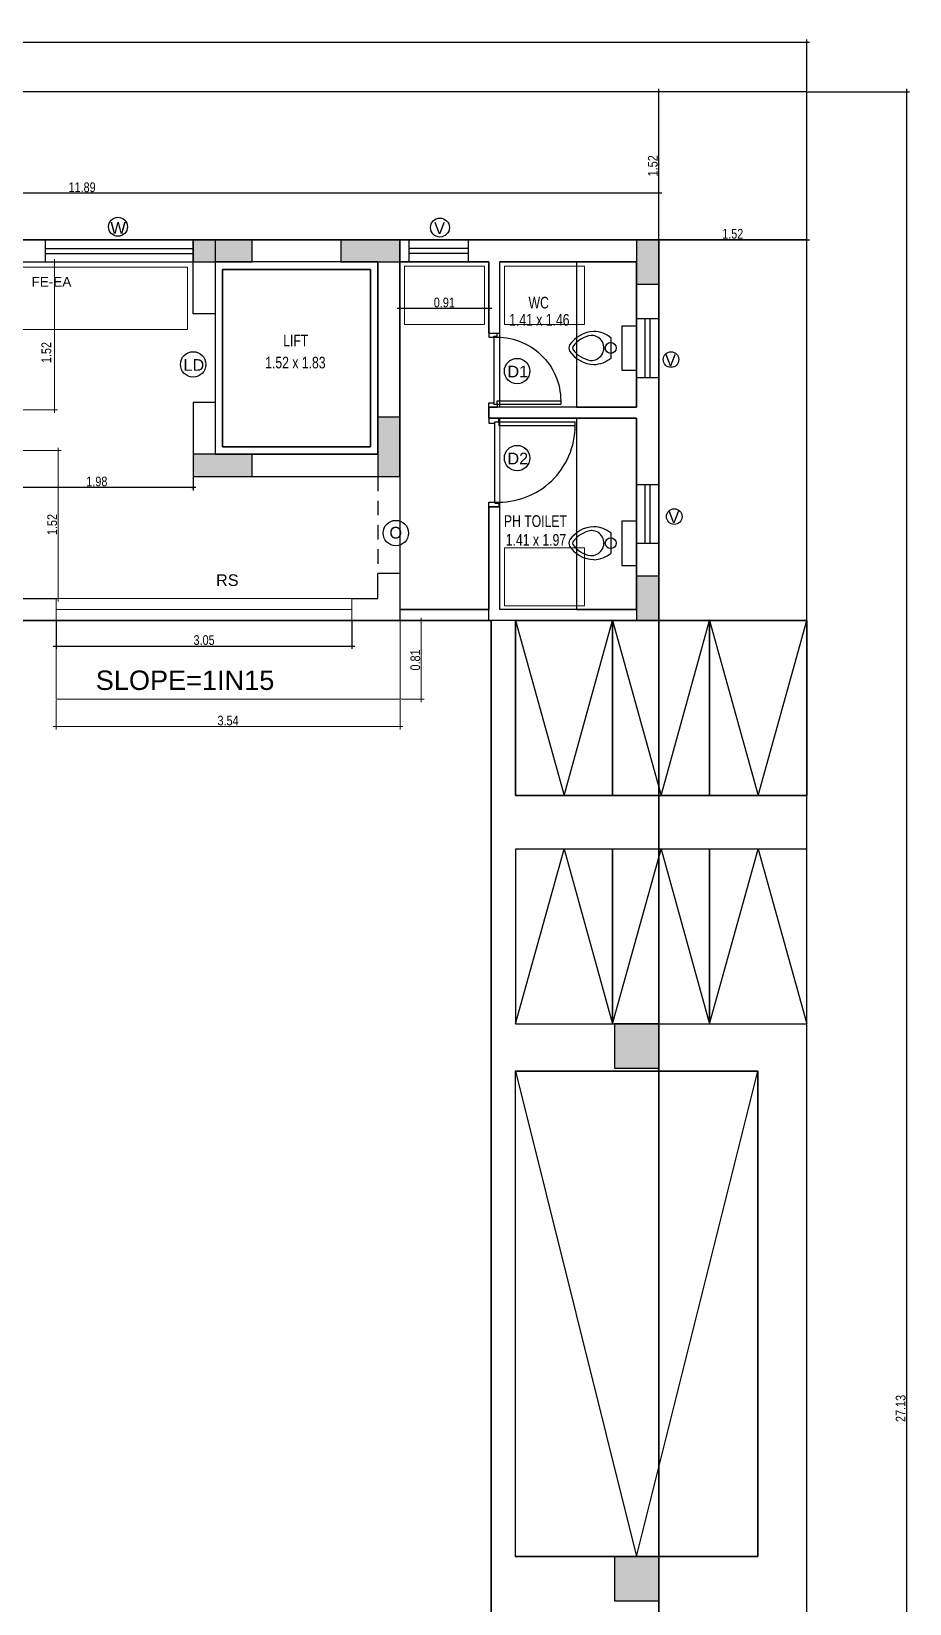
# Model space of a CAD drawing. Header units: metres. Extents: x 13627 to 13863, y 9458 to 9526.
# Drawn here: x 13811.36 to 13820.41, y 9484.08 to 9500.27 of the extents above; entities that cross this region are included whole.
import ezdxf
from ezdxf.enums import TextEntityAlignment as Align

# ---------------------------------------------------------------- set-up
doc = ezdxf.new("R2010")
doc.units = ezdxf.units.M
doc.header["$LTSCALE"] = 150
doc.header["$PDMODE"] = 35
doc.linetypes.add('DASHDOT', pattern=[1, 0.5, -0.25, 0, -0.25])
doc.linetypes.add('HIDDEN', pattern=[0.375, 0.25, -0.125])
doc.layers.get('0').update_dxf_attribs({"linetype": 'CONTINUOUS'})
doc.layers.get('DEFPOINTS').update_dxf_attribs({"color": 1, "linetype": 'CONTINUOUS'})
for name, color, linetype, lineweight in [('AR_WALL', 7, 'CONTINUOUS', 40), ('BLK_1_DA_RAMP_1', 1, 'CONTINUOUS', 0), ('BLK_1_FLR_0_DRINKING_WATER', 7, 'CONTINUOUS', 5), ('BLK_1_FLR_0_SP_WC', 233, 'CONTINUOUS', 5), ('BLK_1_FLR_0_STAIR_1_FLIGHT_1', 7, 'CONTINUOUS', 0), ('BLK_1_FLR_0_STAIR_1_FLIGHT_2', 7, 'CONTINUOUS', 0), ('BLK_1_FLR_0_WASH', 243, 'CONTINUOUS', 5), ('BLK_1_LVL_0_BLDG_FOOT_PRINT', 1, 'CONTINUOUS', 5)]:
    doc.layers.add(name, color=color, linetype=linetype, lineweight=lineweight)
for name, color, linetype, plot in [('BLK_1_COVERED_AREA', 140, 'CONTINUOUS', False), ('BLK_1_FLR_0_BLT_UP_AREA', 1, 'CONTINUOUS', False), ('PARKING_SLOT', 30, 'CONTINUOUS', False), ('TWO_WHEELER_PARKING', 2, 'CONTINUOUS', False)]:
    doc.layers.add(name, color=color, linetype=linetype, plot=plot)
for name, color, linetype in [('BLK_1_FLR_0_CARPET_AREA', 32, 'CONTINUOUS'), ('BLK_1_FLR_0_EXIT_WIDTH_DOOR', 2, 'CONTINUOUS'), ('BLK_1_FLR_0_LIFT_1', 30, 'CONTINUOUS'), ('BLK_1_FLR_0_ROOF_AREA', 54, 'CONTINUOUS'), ('BLK_1_FLR_0_STILT_PARKING', 13, 'CONTINUOUS'), ('BLK_1_FLR_0_URINAL', 235, 'CONTINUOUS'), ('BLK_1_FLR_0_WATER_CLOSET', 213, 'CONTINUOUS'), ('BLK_1_LVL_0_REAR_SETBACK', 11, 'CONTINUOUS'), ('BLK_1_LVL_0_SIDE_SETBACK2', 102, 'CONTINUOUS'), ('DRIVEWAY', 6, 'CONTINUOUS'), ('PLOT_BOUNDARY', 70, 'CONTINUOUS')]:
    doc.layers.add(name, color=color, linetype=linetype)
doc.styles.add('Arial', font='arial.ttf', dxfattribs={"width": 0.8})
doc.styles.add('Int gokilan', font='arial.ttf', dxfattribs={"height": 12})
doc.styles.add('ROMANS', font='sanss___.ttf', dxfattribs={"width": 0.95})
doc.styles.add('style3', font='arial.ttf', dxfattribs={"width": 0.9})
doc.dimstyles.get("Standard").update_dxf_attribs({"dimtxt": 0.1, "dimasz": 0.1, "dimexe": 0.03, "dimexo": 0.01, "dimgap": 0.01, "dimtad": 1, "dimzin": 3, "dimdsep": 46, "dimtxsty": 'Arial', "dimblk": 'ARCHTICK', "dimcen": 0.0625, "dimdle": 0.03, "dimclrd": 256, "dimclre": 9, "dimclrt": 256, "dimadec": 0, "dimazin": 0, "dimtfac": 0.6, "dimtofl": 0, "dimtmove": 1, "dimatfit": 3, "dimldrblk": 'OPEN90', "dimfxl": 0, "dimtolj": 1, "dimtzin": 0, "dimlwd": -1, "dimlwe": -1, "dimarcsym": 0})

# ---------------------------------------------------------------- blocks, each defined once
blk = doc.blocks.new('_ArchTick')
at = {"color": 0, "linetype": 'ByBlock', "const_width": 0.00381}
blk.add_lwpolyline([(-0.0127, -0.0127), (0.0127, 0.0127)], dxfattribs=at)
blk = doc.blocks.new('*D254')
at = {"color": 9}
for p, q in [((-4.354, 26.955), (-4.374, 26.955)), ((-4.354, 25.431), (-4.374, 25.431))]:
    blk.add_line(p, q, dxfattribs=at)
blk.add_line((-4.344, 25.401), (-4.344, 26.985))
at = {"layer": 'DEFPOINTS', "color": 0}
for p in [(-4.344, 26.955), (-4.344, 26.955), (-4.344, 25.431)]:
    blk.add_point(p, dxfattribs=at)
at = {"xscale": 0.1, "yscale": 0.1, "zscale": 0.1}
for p, rotation in [((-4.344, 26.955), 90), ((-4.344, 25.431), 270)]:
    blk.add_blockref('_ArchTick', p, dxfattribs=dict(at, rotation=rotation))
at = {"insert": (-4.405, 26.193), "char_height": 0.1, "attachment_point": 5, "rotation": 90, "style": 'Arial'}
blk.add_mtext('\\A1;1.52', dxfattribs=at)
blk = doc.blocks.new('_Open90')
at = {"layer": 'AR_WALL', "color": 0, "lineweight": -2}
for p, q in [((0, 0), (-0.0254, 0)), ((-0.0127, 0.0127), (0, 0)), ((0, 0), (-0.0127, -0.0127))]:
    blk.add_line(p, q, dxfattribs=at)
blk = doc.blocks.new('*D255')
blk.add_line((-4.374, 25.431), (-2.79, 25.431))
at = {"color": 9}
for p, q in [((-4.344, 23.711), (-4.344, 25.461)), ((-2.82, 23.711), (-2.82, 25.461))]:
    blk.add_line(p, q, dxfattribs=at)
at = {"layer": 'DEFPOINTS', "color": 0}
for p in [(-2.82, 25.431), (-4.344, 23.701), (-2.82, 23.701)]:
    blk.add_point(p, dxfattribs=at)
at = {"xscale": 0.1, "yscale": 0.1, "zscale": 0.1, "rotation": 180}
blk.add_blockref('_ArchTick', (-4.344, 25.431), dxfattribs=at)
at = {"xscale": 0.1, "yscale": 0.1, "zscale": 0.1}
blk.add_blockref('_ArchTick', (-2.82, 25.431), dxfattribs=at)
at = {"insert": (-3.582, 25.492), "char_height": 0.1, "attachment_point": 5, "style": 'Arial'}
blk.add_mtext('\\A1;1.52', dxfattribs=at)
blk = doc.blocks.new('*D257')
at = {"color": 9}
for p, q in [((-2.81, 26.955), (-1.76, 26.955)), ((-2.81, -0.173), (-1.76, -0.173))]:
    blk.add_line(p, q, dxfattribs=at)
blk.add_line((-1.79, 26.985), (-1.79, -0.203))
at = {"layer": 'DEFPOINTS', "color": 0}
for p in [(-2.82, 26.955), (-2.82, -0.173), (-1.79, -0.173)]:
    blk.add_point(p, dxfattribs=at)
at = {"xscale": 0.1, "yscale": 0.1, "zscale": 0.1}
for p, rotation in [((-1.79, 26.955), 90), ((-1.79, -0.173), 270)]:
    blk.add_blockref('_ArchTick', p, dxfattribs=dict(at, rotation=rotation))
at = {"insert": (-1.851, 13.391), "char_height": 0.1, "attachment_point": 5, "rotation": 90, "style": 'Arial'}
blk.add_mtext('\\A1;27.13', dxfattribs=at)
blk = doc.blocks.new('*D261')
at = {"color": 9}
for p, q in [((-16.231, 25.441), (-16.231, 25.94)), ((-4.344, 25.441), (-4.344, 25.94))]:
    blk.add_line(p, q, dxfattribs=at)
blk.add_line((-4.314, 25.91), (-16.261, 25.91))
at = {"layer": 'DEFPOINTS', "color": 0}
for p in [(-16.231, 25.91), (-16.231, 25.431), (-4.344, 25.431)]:
    blk.add_point(p, dxfattribs=at)
at = {"xscale": 0.1, "yscale": 0.1, "zscale": 0.1}
for p, rotation in [((-16.231, 25.91), 179.9999999999736), ((-4.344, 25.91), 359.9999999999737)]:
    blk.add_blockref('_ArchTick', p, dxfattribs=dict(at, rotation=rotation))
at = {"insert": (-10.287, 25.971), "char_height": 0.1, "attachment_point": 5, "style": 'Arial'}
blk.add_mtext('\\A1;11.89', dxfattribs=at)
blk = doc.blocks.new('*D266')
at = {"color": 9}
for p, q in [((-9.144, 23.4), (-9.144, 22.849)), ((-11.126, 22.956), (-11.126, 22.849))]:
    blk.add_line(p, q, dxfattribs=at)
blk.add_line((-9.114, 22.879), (-11.156, 22.879))
at = {"layer": 'DEFPOINTS', "color": 0}
for p in [(-9.144, 23.41), (-11.126, 22.966), (-11.126, 22.879)]:
    blk.add_point(p, dxfattribs=at)
at = {"rotation": 180}
blk.add_blockref('_ArchTick', (-11.126, 22.879), dxfattribs=at)
blk.add_blockref('_ArchTick', (-9.144, 22.879))
at = {"insert": (-10.135, 22.94), "char_height": 0.1, "attachment_point": 5, "style": 'Arial'}
blk.add_mtext('\\A1;1.98', dxfattribs=at)
blk = doc.blocks.new('EWCP')
for p, q in [((-0.102, 0.264), (0.102, 0.264)), ((0.229, 0.152), (-0.229, 0.152)), ((-0.229, 0.152), (-0.229, 0)), ((0.229, 0), (-0.229, 0)), ((0.229, 0.152), (0.229, 0))]:
    blk.add_line(p, q)
blk.add_circle((0, 0.267), 0.0559)
for centre, radius, start, end in [((0.147, 0.429), 0.317, 124.2325, 177.7197), ((0.147, 0.429), 0.279, 124.9525, 170.1186), ((0, 0.625), 0.0734, 64.3273, 115.1009), ((0, 0.625), 0.0353, 68.3192, 110.8901), ((-0.147, 0.429), 0.279, 7.8571, 54.9843), ((-0.147, 0.429), 0.317, 2.2803, 55.6668), ((0.109, 0.446), 0.279, 180.9603, 220.9088), ((0.001, 0.467), 0.129, 175.7526, 359.9058), ((-0.109, 0.446), 0.279, 319.0912, 359.0397)]:
    blk.add_arc(centre, radius, start, end)
blk = doc.blocks.new('D1')
at = {"color": 40}
for p, q in [((0.038, 0.102), (0.038, 0.89)), ((0.076, 0.89), (0.038, 0.89)), ((0.076, 0.102), (0.076, 0.89)), ((0.038, 0.102), (0.076, 0.102))]:
    blk.add_line(p, q, dxfattribs=at)
at = {"color": 230}
for p, q in [((0, 0), (0, 0.102)), ((0.038, 0.102), (0, 0.102)), ((0, 0), (0.051, 0)), ((0.038, 0.064), (0.038, 0.102)), ((0.051, 0.064), (0.038, 0.064)), ((0.051, 0), (0.051, 0.064)), ((0.864, 0.064), (0.876, 0.064)), ((0.864, 0), (0.864, 0.064)), ((0.914, 0), (0.864, 0)), ((0.876, 0.064), (0.876, 0.102)), ((0.876, 0.102), (0.914, 0.102)), ((0.914, 0), (0.914, 0.102))]:
    blk.add_line(p, q, dxfattribs=at)
at = {"color": 145}
blk.add_arc((0.076, 0.102), 0.788, 357.2298, 90, dxfattribs=at)
blk = doc.blocks.new('*D267')
at = {"color": 9}
for p, q in [((-7.011, 24.825), (-7.011, 24.693)), ((-6.096, 24.825), (-6.096, 24.693))]:
    blk.add_line(p, q, dxfattribs=at)
blk.add_line((-6.066, 24.723), (-7.041, 24.723))
at = {"layer": 'DEFPOINTS', "color": 0}
for p in [(-7.011, 24.835), (-6.096, 24.835), (-7.011, 24.723)]:
    blk.add_point(p, dxfattribs=at)
at = {"xscale": 0.1, "yscale": 0.1, "zscale": 0.1, "rotation": 180}
blk.add_blockref('_ArchTick', (-7.011, 24.723), dxfattribs=at)
at = {"xscale": 0.1, "yscale": 0.1, "zscale": 0.1}
blk.add_blockref('_ArchTick', (-6.096, 24.723), dxfattribs=at)
at = {"insert": (-6.554, 24.784), "char_height": 0.1, "attachment_point": 5, "style": 'Arial'}
blk.add_mtext('\\A1;0.91', dxfattribs=at)
blk = doc.blocks.new('*D268')
blk.add_line((-2.79, 27.464), (-20.681, 27.464))
at = {"color": 9}
for p, q in [((-20.651, 26.965), (-20.651, 27.494)), ((-2.82, 26.965), (-2.82, 27.494))]:
    blk.add_line(p, q, dxfattribs=at)
at = {"layer": 'DEFPOINTS', "color": 0}
for p in [(-20.651, 27.464), (-20.651, 26.955), (-2.82, 26.955)]:
    blk.add_point(p, dxfattribs=at)
at = {"xscale": 0.1, "yscale": 0.1, "zscale": 0.1, "rotation": 180}
blk.add_blockref('_ArchTick', (-20.651, 27.464), dxfattribs=at)
at = {"xscale": 0.1, "yscale": 0.1, "zscale": 0.1}
blk.add_blockref('_ArchTick', (-2.82, 27.464), dxfattribs=at)
at = {"insert": (-11.735, 27.525), "char_height": 0.1, "attachment_point": 5, "style": 'Arial'}
blk.add_mtext('\\A1;17.83', dxfattribs=at)
blk = doc.blocks.new('*D78')
at = {"layer": 'BLK_1_FLR_0_STAIR_1_FLIGHT_1', "color": 9}
for p, q in [((13811.051, 9495.956), (13811.663, 9495.956)), ((13811.051, 9494.433), (13811.663, 9494.433))]:
    blk.add_line(p, q, dxfattribs=at)
at = {"layer": 'BLK_1_FLR_0_STAIR_1_FLIGHT_1'}
blk.add_line((13811.633, 9495.986), (13811.633, 9494.403), dxfattribs=at)
at = {"layer": 'DEFPOINTS', "color": 0}
for p in [(13811.041, 9495.956), (13811.041, 9494.433), (13811.633, 9494.433)]:
    blk.add_point(p, dxfattribs=at)
at = {"layer": 'BLK_1_FLR_0_STAIR_1_FLIGHT_1', "xscale": 0.1, "yscale": 0.1, "zscale": 0.1}
for p, rotation in [((13811.633, 9495.956), 90), ((13811.633, 9494.433), 270)]:
    blk.add_blockref('_ArchTick', p, dxfattribs=dict(at, rotation=rotation))
at = {"layer": 'BLK_1_FLR_0_STAIR_1_FLIGHT_1', "color": 2, "insert": (13811.572, 9495.194), "char_height": 0.1, "attachment_point": 5, "rotation": 90, "style": 'Arial'}
blk.add_mtext('\\A1;1.52', dxfattribs=at)
blk = doc.blocks.new('*D79')
at = {"layer": 'BLK_1_FLR_0_STAIR_1_FLIGHT_2', "color": 9}
for p, q in [((13811.051, 9497.899), (13811.625, 9497.899)), ((13811.051, 9496.375), (13811.625, 9496.375))]:
    blk.add_line(p, q, dxfattribs=at)
at = {"layer": 'BLK_1_FLR_0_STAIR_1_FLIGHT_2'}
blk.add_line((13811.595, 9496.345), (13811.595, 9497.929), dxfattribs=at)
at = {"layer": 'DEFPOINTS', "color": 0}
for p in [(13811.041, 9497.899), (13811.595, 9497.899), (13811.041, 9496.375)]:
    blk.add_point(p, dxfattribs=at)
at = {"layer": 'BLK_1_FLR_0_STAIR_1_FLIGHT_2', "xscale": 0.1, "yscale": 0.1, "zscale": 0.1}
for p, rotation in [((13811.595, 9497.899), 90), ((13811.595, 9496.375), 270)]:
    blk.add_blockref('_ArchTick', p, dxfattribs=dict(at, rotation=rotation))
at = {"layer": 'BLK_1_FLR_0_STAIR_1_FLIGHT_2', "color": 2, "insert": (13811.512, 9496.966), "char_height": 0.1, "attachment_point": 5, "rotation": 90, "style": 'Arial'}
blk.add_mtext('\\A1;1.52', dxfattribs=at)
blk = doc.blocks.new('*D94')
at = {"layer": 'BLK_1_FLR_0_EXIT_WIDTH_DOOR', "color": 9}
for p, q in [((13811.613, 9494.194), (13811.613, 9493.912)), ((13814.661, 9494.194), (13814.661, 9493.912))]:
    blk.add_line(p, q, dxfattribs=at)
at = {"layer": 'BLK_1_FLR_0_EXIT_WIDTH_DOOR'}
blk.add_line((13811.583, 9493.942), (13814.691, 9493.942), dxfattribs=at)
at = {"layer": 'DEFPOINTS', "color": 0}
for p in [(13811.613, 9494.204), (13814.661, 9494.204), (13814.661, 9493.942)]:
    blk.add_point(p, dxfattribs=at)
at = {"layer": 'BLK_1_FLR_0_EXIT_WIDTH_DOOR', "xscale": 0.1, "yscale": 0.1, "zscale": 0.1, "rotation": 180}
blk.add_blockref('_ArchTick', (13811.613, 9493.942), dxfattribs=at)
at = {"layer": 'BLK_1_FLR_0_EXIT_WIDTH_DOOR', "xscale": 0.1, "yscale": 0.1, "zscale": 0.1}
blk.add_blockref('_ArchTick', (13814.661, 9493.942), dxfattribs=at)
at = {"layer": 'BLK_1_FLR_0_EXIT_WIDTH_DOOR', "insert": (13813.137, 9494.003), "char_height": 0.1, "attachment_point": 5, "style": 'Arial'}
blk.add_mtext('\\A1;3.05', dxfattribs=at)
blk = doc.blocks.new('*D252')
at = {"layer": 'BLK_1_DA_RAMP_1', "color": 9}
for p, q in [((13811.613, 9493.384), (13811.613, 9493.083)), ((13815.156, 9493.384), (13815.156, 9493.083))]:
    blk.add_line(p, q, dxfattribs=at)
at = {"layer": 'BLK_1_DA_RAMP_1', "color": 2}
blk.add_line((13815.186, 9493.113), (13811.583, 9493.113), dxfattribs=at)
at = {"layer": 'DEFPOINTS', "color": 0}
for p in [(13811.613, 9493.394), (13815.156, 9493.394), (13811.613, 9493.113)]:
    blk.add_point(p, dxfattribs=at)
at = {"layer": 'BLK_1_DA_RAMP_1', "color": 2, "xscale": 0.1, "yscale": 0.1, "zscale": 0.1, "rotation": 180}
blk.add_blockref('_ArchTick', (13811.613, 9493.113), dxfattribs=at)
at = {"layer": 'BLK_1_DA_RAMP_1', "color": 2, "xscale": 0.1, "yscale": 0.1, "zscale": 0.1}
blk.add_blockref('_ArchTick', (13815.156, 9493.113), dxfattribs=at)
at = {"layer": 'BLK_1_DA_RAMP_1', "color": 2, "insert": (13813.384, 9493.174), "char_height": 0.1, "attachment_point": 5, "style": 'Arial'}
blk.add_mtext('\\A1;3.54', dxfattribs=at)
blk = doc.blocks.new('*D253')
at = {"layer": 'BLK_1_DA_RAMP_1'}
blk.add_line((13815.375, 9494.234), (13815.375, 9493.364), dxfattribs=at)
at = {"layer": 'BLK_1_DA_RAMP_1', "color": 9}
for p, q in [((13815.166, 9494.204), (13815.405, 9494.204)), ((13815.166, 9493.394), (13815.405, 9493.394))]:
    blk.add_line(p, q, dxfattribs=at)
at = {"layer": 'DEFPOINTS', "color": 0}
for p in [(13815.156, 9494.204), (13815.156, 9493.394), (13815.375, 9493.394)]:
    blk.add_point(p, dxfattribs=at)
at = {"layer": 'BLK_1_DA_RAMP_1', "xscale": 0.1, "yscale": 0.1, "zscale": 0.1}
for p, rotation in [((13815.375, 9494.204), 90), ((13815.375, 9493.394), 270)]:
    blk.add_blockref('_ArchTick', p, dxfattribs=dict(at, rotation=rotation))
at = {"layer": 'BLK_1_DA_RAMP_1', "insert": (13815.314, 9493.799), "char_height": 0.1, "attachment_point": 5, "rotation": 90, "style": 'Arial'}
blk.add_mtext('\\A1;0.81', dxfattribs=at)
blk = doc.blocks.new('gf')
for points in [[(-8.535, 25.202), (-8.535, 25.431), (-9.144, 25.431), (-9.144, 25.202)], [(-7.011, 25.202), (-7.011, 25.431), (-7.62, 25.431), (-7.62, 25.202)], [(-4.572, 24.973), (-4.344, 24.973), (-4.344, 25.431), (-4.572, 25.431)], [(-7.011, 23.602), (-7.239, 23.602), (-7.239, 22.992), (-7.011, 22.992)], [(-8.535, 22.992), (-8.535, 23.221), (-9.144, 23.221), (-9.144, 22.992)], [(-4.572, 21.507), (-4.344, 21.507), (-4.344, 21.964), (-4.572, 21.964)], [(-4.801, 16.896), (-4.344, 16.896), (-4.344, 17.353), (-4.801, 17.353)], [(-4.801, 11.41), (-4.344, 11.41), (-4.344, 11.867), (-4.801, 11.867)]]:
    blk.add_hatch(color=256).paths.add_polyline_path(points)
for p, q in [((-16.231, 25.431), (-10.668, 25.431)), ((-10.668, 25.431), (-10.668, 25.202)), ((-9.144, 25.431), (-8.916, 25.431)), ((-9.144, 24.669), (-9.144, 25.431)), ((-8.916, 25.431), (-8.916, 23.939)), ((-7.011, 25.431), (-7.011, 22.992)), ((-4.344, 25.431), (-6.306, 25.431)), ((-16.002, 25.202), (-10.668, 25.202)), ((-8.916, 25.202), (-8.916, 24.669)), ((-7.239, 25.202), (-7.239, 23.221)), ((-6.915, 25.202), (-7.011, 25.202)), ((-6.096, 25.202), (-6.306, 25.202)), ((-8.916, 24.669), (-9.144, 24.669)), ((-6.043, 24.426), (-6.043, 23.749)), ((-9.144, 23.754), (-9.144, 23.177)), ((-9.144, 23.754), (-9.144, 22.992)), ((-8.916, 23.754), (-9.144, 23.754)), ((-8.916, 23.754), (-8.916, 23.221)), ((-6.033, 22.729), (-6.033, 23.541)), ((-8.916, 22.992), (-7.011, 22.992)), ((-4.344, 21.507), (-4.344, 22.305)), ((-7.239, 21.735), (-7.239, 21.992)), ((-7.011, 21.992), (-7.239, 21.992)), ((-7.011, 21.992), (-7.011, 21.507)), ((-16.002, 21.735), (-10.554, 21.735)), ((-7.506, 21.735), (-7.239, 21.735)), ((-10.554, 21.507), (-16.231, 21.507)), ((-7.506, 21.507), (-7.011, 21.507))]:
    blk.add_line(p, q)
at = {"ltscale": 0.25}
for p, q in [((-10.668, 25.431), (-9.144, 25.431)), ((-10.668, 25.342), (-9.144, 25.342)), ((-10.668, 25.291), (-9.144, 25.291)), ((-10.668, 25.202), (-9.144, 25.202))]:
    blk.add_line(p, q, dxfattribs=at)
at = {"ltscale": 5}
for p, q in [((-6.915, 25.202), (-6.915, 25.431)), ((-6.306, 25.202), (-6.306, 25.431)), ((-4.572, 24.621), (-4.344, 24.621)), ((-4.572, 24.011), (-4.344, 24.011)), ((-4.572, 22.908), (-4.344, 22.908)), ((-4.572, 22.305), (-4.344, 22.305))]:
    blk.add_line(p, q, dxfattribs=at)
at = {"ltscale": 0.5}
for p, q in [((-6.306, 25.431), (-6.915, 25.431)), ((-6.306, 25.202), (-6.915, 25.202)), ((-4.572, 24.011), (-4.572, 24.621)), ((-4.344, 24.011), (-4.344, 24.621)), ((-4.572, 22.305), (-4.572, 22.908)), ((-4.344, 22.305), (-4.344, 22.908))]:
    blk.add_line(p, q, dxfattribs=at)
at = {"linetype": 'HIDDEN', "ltscale": 0.1}
for p, q in [((-6.306, 25.342), (-6.915, 25.342)), ((-6.306, 25.291), (-6.915, 25.291)), ((-4.483, 24.011), (-4.483, 24.621)), ((-4.433, 24.011), (-4.433, 24.621)), ((-4.483, 22.305), (-4.483, 22.908)), ((-4.433, 22.305), (-4.433, 22.908))]:
    blk.add_line(p, q, dxfattribs=at)
at = {"linetype": 'Continuous'}
for p, q in [((-6.096, 24.469), (-6.096, 25.202)), ((-4.572, 25.202), (-5.982, 25.202)), ((-5.982, 24.469), (-5.982, 25.202)), ((-4.572, 24.621), (-4.572, 25.202)), ((-6.096, 24.469), (-5.982, 24.469)), ((-4.572, 23.707), (-4.572, 24.011)), ((-4.344, 22.908), (-4.344, 24.011)), ((-4.344, 23.364), (-4.344, 24.011)), ((-4.572, 23.707), (-6.096, 23.707)), ((-6.096, 23.592), (-6.096, 23.707)), ((-4.572, 23.592), (-6.096, 23.592)), ((-4.572, 22.908), (-4.572, 23.592)), ((-4.572, 23.364), (-4.572, 23.592)), ((-6.096, 21.507), (-6.096, 22.678)), ((-6.096, 22.678), (-5.982, 22.678)), ((-5.982, 21.621), (-5.982, 22.678)), ((-4.572, 21.621), (-4.572, 22.305)), ((-4.572, 21.621), (-5.982, 21.621)), ((-4.572, 21.507), (-6.096, 21.507))]:
    blk.add_line(p, q, dxfattribs=at)
at = {"linetype": 'HIDDEN', "ltscale": 0.004}
blk.add_line((-7.239, 22.992), (-7.239, 21.992), dxfattribs=at)
at = {"linetype": 'Continuous', "lineweight": 20}
for p, q in [((-10.554, 21.735), (-7.506, 21.735)), ((-10.554, 21.735), (-10.554, 21.507)), ((-7.506, 21.735), (-7.506, 21.507)), ((-10.554, 21.621), (-7.506, 21.621)), ((-10.554, 21.507), (-7.506, 21.507))]:
    blk.add_line(p, q, dxfattribs=at)
at = {"linetype": 'HIDDEN', "ltscale": 0.25}
for p, q in [((-7.011, 21.621), (-6.096, 21.621)), ((-7.011, 21.507), (-6.096, 21.507))]:
    blk.add_line(p, q, dxfattribs=at)
for points in [[(-16.814, -1.03), (-2.82, -0.173), (-2.82, 26.955), (-20.651, 26.955), (-16.814, -1.03)], [(-8.535, 25.202), (-8.535, 25.431), (-9.144, 25.431), (-9.144, 25.202)], [(-7.011, 25.202), (-7.011, 25.431), (-7.62, 25.431), (-7.62, 25.202)], [(-4.572, 24.973), (-4.344, 24.973), (-4.344, 25.431), (-4.572, 25.431)], [(-7.011, 23.602), (-7.239, 23.602), (-7.239, 22.992), (-7.011, 22.992)], [(-8.535, 22.992), (-8.535, 23.221), (-9.144, 23.221), (-9.144, 22.992)], [(-4.572, 21.507), (-4.344, 21.507), (-4.344, 21.964), (-4.572, 21.964)], [(-5.82, 19.707), (-5.82, 21.507), (-4.82, 21.507), (-4.82, 19.707)], [(-4.82, 19.707), (-4.82, 21.507), (-3.82, 21.507), (-3.82, 19.707)], [(-3.82, 19.707), (-3.82, 21.507), (-2.82, 21.507), (-2.82, 19.707)], [(-5.82, 19.153), (-5.82, 17.353), (-4.82, 17.353), (-4.82, 19.153)], [(-4.82, 19.153), (-4.82, 17.353), (-3.82, 17.353), (-3.82, 19.153)], [(-3.82, 19.153), (-3.82, 17.353), (-2.82, 17.353), (-2.82, 19.153)], [(-4.801, 16.896), (-4.344, 16.896), (-4.344, 17.353), (-4.801, 17.353)], [(-3.322, 16.867), (-3.322, 11.867), (-5.822, 11.867), (-5.822, 16.867)], [(-4.801, 11.41), (-4.344, 11.41), (-4.344, 11.867), (-4.801, 11.867)]]:
    blk.add_lwpolyline(points, close=True)
for points in [[(-7.011, 22.992), (-7.011, 25.431), (-9.144, 25.431)], [(-7.239, 25.202), (-8.916, 25.202)], [(-7.239, 23.221), (-8.916, 23.221)], [(-5.82, 21.507), (-5.32, 19.707), (-4.82, 21.507)], [(-4.82, 21.507), (-4.32, 19.707), (-3.82, 21.507)], [(-3.82, 21.507), (-3.32, 19.707), (-2.82, 21.507)], [(-5.82, 17.353), (-5.32, 19.153), (-4.82, 17.353)], [(-4.82, 17.353), (-4.32, 19.153), (-3.82, 17.353)], [(-3.82, 17.353), (-3.32, 19.153), (-2.82, 17.353)], [(-5.822, 16.867), (-4.572, 11.867), (-3.322, 16.867)]]:
    blk.add_lwpolyline(points)
at = {"ltscale": 0.25}
for points in [[(-7.239, 23.221), (-7.239, 25.202), (-8.916, 25.202), (-8.916, 23.221)], [(-7.316, 23.297), (-7.316, 25.126), (-8.84, 25.126), (-8.84, 23.297)]]:
    blk.add_lwpolyline(points, close=True, dxfattribs=at)
at = {"linetype": 'DASHDOT', "ltscale": 0.5}
blk.add_lwpolyline([(-6.072, -0.372), (-6.072, 21.507)], dxfattribs=at)
for centre, radius in [((-9.917, 25.565), 0.0976), ((-6.599, 25.557), 0.0976), ((-9.142, 24.147), 0.131), ((-5.804, 24.078), 0.131), ((-4.218, 24.197), 0.0803), ((-5.804, 23.182), 0.131), ((-7.054, 22.409), 0.131), ((-4.185, 22.579), 0.0803)]:
    blk.add_circle(centre, radius)
at = {"xscale": -0.8333333330228923, "yscale": 0.8333333334885535, "zscale": 0.8333333333333284, "rotation": 270}
blk.add_blockref('D1', (-6.096, 23.707), dxfattribs=at)
at = {"lineweight": 13, "rotation": 90}
for p in [(-4.572, 24.316), (-4.572, 22.305)]:
    blk.add_blockref('EWCP', p, dxfattribs=at)
at = {"rotation": 270}
blk.add_blockref('D1', (-6.096, 23.592), dxfattribs=at)
at = {"style": 'Int gokilan'}
for s, p in [('W', (-9.995, 25.493)), ('V', (-6.659, 25.49)), ('LD', (-9.242, 24.081)), ('V', (-4.279, 24.13)), ('D1', (-5.904, 24.013)), ('D2', (-5.904, 23.117)), ('V', (-4.245, 22.512)), ('O', (-7.12, 22.353)), ('RS', (-8.907, 21.864))]:
    blk.add_text(s, height=0.12, dxfattribs=at).set_placement(p)
at = {"style": 'ROMANS', "width": 0.75}
for s, p in [('WC', (-5.686, 24.723, 0.005)), ('1.41 x 1.46', (-5.886, 24.546, 0.005)), ('LIFT', (-8.214, 24.332, 0.005)), ('1.52 x 1.83', (-8.4, 24.106, 0.005)), ('PH TOILET', (-5.94, 22.473, 0.005)), ('1.41 x 1.97', (-5.921, 22.279, 0.005))]:
    blk.add_text(s, height=0.12, dxfattribs=at).set_placement(p)
for base, p1, p2, picture, middle in [((-20.651, 27.464), (-2.82, 26.955), (-20.651, 26.955), '*D268', (-11.735, 27.525)), ((-7.0107, 24.7231), (-6.0963, 24.8352), (-7.0107, 24.8352), '*D267', (-6.5535, 24.7842))]:
    dim = blk.add_linear_dim(base=base, p1=p1, p2=p2, dimstyle='Standard')
    dim.commit()
    dim.dimension.update_dxf_attribs({"geometry": picture, "text_midpoint": middle})
for p1, p2, distance, picture, middle in [((-4.344, 25.431), (-4.344, 26.955), 0, '*D254', (-4.405, 26.193)), ((-2.82, 26.955), (-2.82, -0.173), 1.03, '*D257', (-1.851, 13.391)), ((-4.344, 25.431), (-16.231, 25.431), -0.48, '*D261', (-10.287, 25.971)), ((-4.344, 23.701), (-2.82, 23.701), 1.73, '*D255', (-3.582, 25.492))]:
    dim = blk.add_aligned_dim(p1=p1, p2=p2, distance=distance, dimstyle='Standard')
    dim.commit()
    dim.dimension.update_dxf_attribs({"geometry": picture, "text_midpoint": middle})
dim = blk.add_linear_dim(base=(-11.126, 22.879), p1=(-9.144, 23.41), p2=(-11.126, 22.966), angle=180, dimstyle='Standard', override={"dimasz": 1})
dim.commit()
dim.dimension.update_dxf_attribs({"geometry": '*D266', "text_midpoint": (-10.135, 22.94)})

msp = doc.modelspace()

# ---------------------------------------------------------------- linework, layer by layer
at = {"layer": 'BLK_1_COVERED_AREA'}
msp.add_lwpolyline([(13817.823, 9498.1277), (13805.9358, 9498.1277), (13805.9358, 9478.5443), (13817.823, 9478.5443), (13817.823, 9498.1277)], close=True, dxfattribs=at)
at = {"layer": 'BLK_1_DA_RAMP_1'}
msp.add_lwpolyline([(13811.6126, 9493.3937), (13811.6126, 9494.204), (13815.1559, 9494.204), (13815.1559, 9493.3937)], close=True, dxfattribs=at)
at = {"layer": 'BLK_1_FLR_0_BLT_UP_AREA', "color": 13}
msp.add_lwpolyline([(13817.823, 9498.1277), (13805.9358, 9498.1277), (13805.9358, 9478.5443), (13817.823, 9478.5443), (13817.823, 9498.1277)], close=True, dxfattribs=at)
at = {"layer": 'BLK_1_FLR_0_CARPET_AREA', "color": 32}
msp.add_lwpolyline([(13815.156, 9494.3183), (13815.156, 9497.8991), (13816.0704, 9497.8991), (13816.0704, 9497.1656), (13816.1847, 9497.1656), (13816.1847, 9497.8991), (13817.5944, 9497.8991), (13817.5944, 9496.4036), (13816.0704, 9496.4036), (13816.0704, 9496.2893), (13817.5944, 9496.2893), (13817.5944, 9494.3183), (13816.1847, 9494.3183), (13816.1847, 9495.3749), (13816.0704, 9495.3749), (13816.0704, 9494.3183)], close=True, dxfattribs=at)
at = {"layer": 'BLK_1_FLR_0_DRINKING_WATER'}
msp.add_lwpolyline([(13811.1296, 9497.2025), (13811.1296, 9497.8455), (13812.9652, 9497.8455), (13812.9652, 9497.2025)], close=True, dxfattribs=at)
at = {"layer": 'BLK_1_FLR_0_LIFT_1'}
msp.add_lwpolyline([(13813.3272, 9497.8229), (13814.8512, 9497.8229), (13814.8512, 9495.9941), (13813.3272, 9495.9941)], close=True, dxfattribs=at)
at = {"layer": 'BLK_1_FLR_0_ROOF_AREA'}
msp.add_lwpolyline([(13817.823, 9498.1277), (13805.9358, 9498.1277), (13805.9358, 9478.5443), (13817.823, 9478.5443), (13817.823, 9498.1277)], close=True, dxfattribs=at)
at = {"layer": 'BLK_1_FLR_0_SP_WC'}
msp.add_lwpolyline([(13817.5944, 9496.2893), (13816.1847, 9496.2893), (13816.1847, 9494.3183), (13817.5944, 9494.3183)], close=True, dxfattribs=at)
at = {"layer": 'BLK_1_FLR_0_STILT_PARKING'}
msp.add_lwpolyline([(13817.823, 9494.204), (13805.9368, 9494.204), (13805.9368, 9478.5457), (13817.823, 9478.5457)], close=True, dxfattribs=at)
at = {"layer": 'BLK_1_FLR_0_URINAL', "ltscale": 400}
for points in [[(13817.5944, 9497.8991), (13816.9757, 9497.8991), (13816.9757, 9496.4036), (13817.5944, 9496.4036)], [(13817.5944, 9496.2893), (13816.9757, 9496.2893), (13816.9757, 9494.3183), (13817.5944, 9494.3183)]]:
    msp.add_lwpolyline(points, close=True, dxfattribs=at)
at = {"layer": 'BLK_1_FLR_0_WASH', "color": 56}
msp.add_lwpolyline([(13816.0272, 9497.2547), (13815.2029, 9497.2547), (13815.2029, 9497.8547), (13816.0272, 9497.8547)], close=True, dxfattribs=at)
at = {"layer": 'BLK_1_FLR_0_WASH', "color": 55}
for points in [[(13817.056, 9497.2547), (13816.2317, 9497.2547), (13816.2317, 9497.8547), (13817.056, 9497.8547)], [(13817.056, 9494.3551), (13816.2317, 9494.3551), (13816.2317, 9494.9551), (13817.056, 9494.9551)]]:
    msp.add_lwpolyline(points, close=True, dxfattribs=at)
at = {"layer": 'BLK_1_FLR_0_WATER_CLOSET', "color": 3}
msp.add_lwpolyline([(13816.1847, 9497.8991), (13817.5944, 9497.8991), (13817.5944, 9496.4036), (13816.1847, 9496.4036)], close=True, dxfattribs=at)
at = {"layer": 'BLK_1_LVL_0_BLDG_FOOT_PRINT'}
msp.add_lwpolyline([(13805.9358, 9498.1277), (13817.823, 9498.1277), (13817.823, 9478.5443), (13805.9358, 9478.5443)], close=True, dxfattribs=at)
at = {"layer": 'BLK_1_LVL_0_REAR_SETBACK'}
msp.add_lwpolyline([(13817.823, 9499.6517), (13805.9358, 9499.6517), (13805.9358, 9498.1277), (13817.823, 9498.1277), (13817.823, 9499.6517)], close=True, dxfattribs=at)
at = {"layer": 'BLK_1_LVL_0_SIDE_SETBACK2'}
msp.add_lwpolyline([(13819.347, 9498.1277), (13817.823, 9498.1277), (13817.823, 9478.5443), (13819.347, 9478.5443), (13819.347, 9498.1277)], close=True, dxfattribs=at)
at = {"layer": 'DRIVEWAY'}
msp.add_lwpolyline([(13810.0951, 9494.204), (13816.0951, 9494.204), (13816.0951, 9472.3254), (13810.0951, 9471.958)], close=True, dxfattribs=at)
at = {"layer": 'PARKING_SLOT', "linetype": 'Continuous'}
msp.add_lwpolyline([(13816.3444, 9484.5641), (13818.8443, 9484.5641), (13818.8443, 9489.5641), (13816.3443, 9489.5641)], close=True, dxfattribs=at)
at = {"layer": 'PLOT_BOUNDARY'}
msp.add_lwpolyline([(13805.3524, 9471.6675), (13819.347, 9472.5245), (13819.347, 9499.6517), (13801.5162, 9499.6517), (13805.3524, 9471.6675)], close=True, dxfattribs=at)
at = {"layer": 'TWO_WHEELER_PARKING', "linetype": 'Continuous'}
for points in [[(13816.347, 9494.204), (13816.347, 9492.404), (13817.347, 9492.404), (13817.347, 9494.204)], [(13817.347, 9494.204), (13817.347, 9492.404), (13818.347, 9492.404), (13818.347, 9494.204)], [(13818.347, 9494.204), (13818.347, 9492.404), (13819.347, 9492.404), (13819.347, 9494.204)], [(13816.347, 9491.8505), (13816.347, 9490.0505), (13817.347, 9490.0505), (13817.347, 9491.8505)], [(13817.347, 9491.8505), (13817.347, 9490.0505), (13818.347, 9490.0505), (13818.347, 9491.8505)], [(13818.347, 9491.8505), (13818.347, 9490.0505), (13819.347, 9490.0505), (13819.347, 9491.8505)]]:
    msp.add_lwpolyline(points, close=True, dxfattribs=at)

# ---------------------------------------------------------------- block references
msp.add_blockref('gf', (13822.1667, 9472.6971))

# ---------------------------------------------------------------- texts
at = {"lineweight": 9, "style": 'style3'}
msp.add_text('FE-EA  ', height=0.1, dxfattribs=at).set_placement((13811.6025, 9497.6449), align=Align.CENTER)
at = {"layer": 'BLK_1_DA_RAMP_1', "insert": (13812.9406, 9493.6901), "char_height": 0.2, "width": 2.4, "attachment_point": 2}
msp.add_mtext('{\\fArial|b0|i0|c0|p34;SLOPE=1IN15}', dxfattribs=at)

# ---------------------------------------------------------------- dimensions: what is measured, and where the dimension line sits
at = {"layer": 'BLK_1_DA_RAMP_1', "color": 1}
dim = msp.add_linear_dim(base=(13815.3746, 9493.3937), p1=(13815.1559, 9494.204), p2=(13815.1559, 9493.3937), angle=90, dimstyle='Standard', dxfattribs=at)
dim.commit()
dim.dimension.update_dxf_attribs({"geometry": '*D253', "text_midpoint": (13815.3135, 9493.7989)})
at = {"layer": 'BLK_1_DA_RAMP_1', "color": 2}
dim = msp.add_linear_dim(base=(13811.6126, 9493.1129), p1=(13815.1559, 9493.3937), p2=(13811.6126, 9493.3937), dimstyle='Standard', override={"dimclrd": 2, "dimclrt": 2}, dxfattribs=at)
dim.commit()
dim.dimension.update_dxf_attribs({"geometry": '*D252', "text_midpoint": (13813.3843, 9493.174)})
at = {"layer": 'BLK_1_FLR_0_EXIT_WIDTH_DOOR'}
dim = msp.add_linear_dim(base=(13814.6606, 9493.9417), p1=(13811.6126, 9494.204), p2=(13814.6606, 9494.204), dimstyle='Standard', dxfattribs=at)
dim.commit()
dim.dimension.update_dxf_attribs({"geometry": '*D94', "text_midpoint": (13813.1366, 9494.0028)})
at = {"layer": 'BLK_1_FLR_0_STAIR_1_FLIGHT_1', "color": 2}
dim = msp.add_linear_dim(base=(13811.633, 9494.4326), p1=(13811.0411, 9495.956), p2=(13811.0411, 9494.4326), angle=90, dimstyle='Standard', override={"dimclrt": 2}, dxfattribs=at)
dim.commit()
dim.dimension.update_dxf_attribs({"geometry": '*D78', "text_midpoint": (13811.5719, 9495.1943)})
at = {"layer": 'BLK_1_FLR_0_STAIR_1_FLIGHT_2', "color": 2}
dim = msp.add_linear_dim(base=(13811.5948, 9497.8991), p1=(13811.0412, 9496.3751), p2=(13811.0412, 9497.8991), angle=90, dimstyle='Standard', override={"dimclrt": 2}, dxfattribs=at)
dim.commit()
dim.dimension.update_dxf_attribs({"geometry": '*D79', "text_midpoint": (13811.5729, 9496.9664), "dimtype": 160})

doc.saveas('drawing.dxf')
